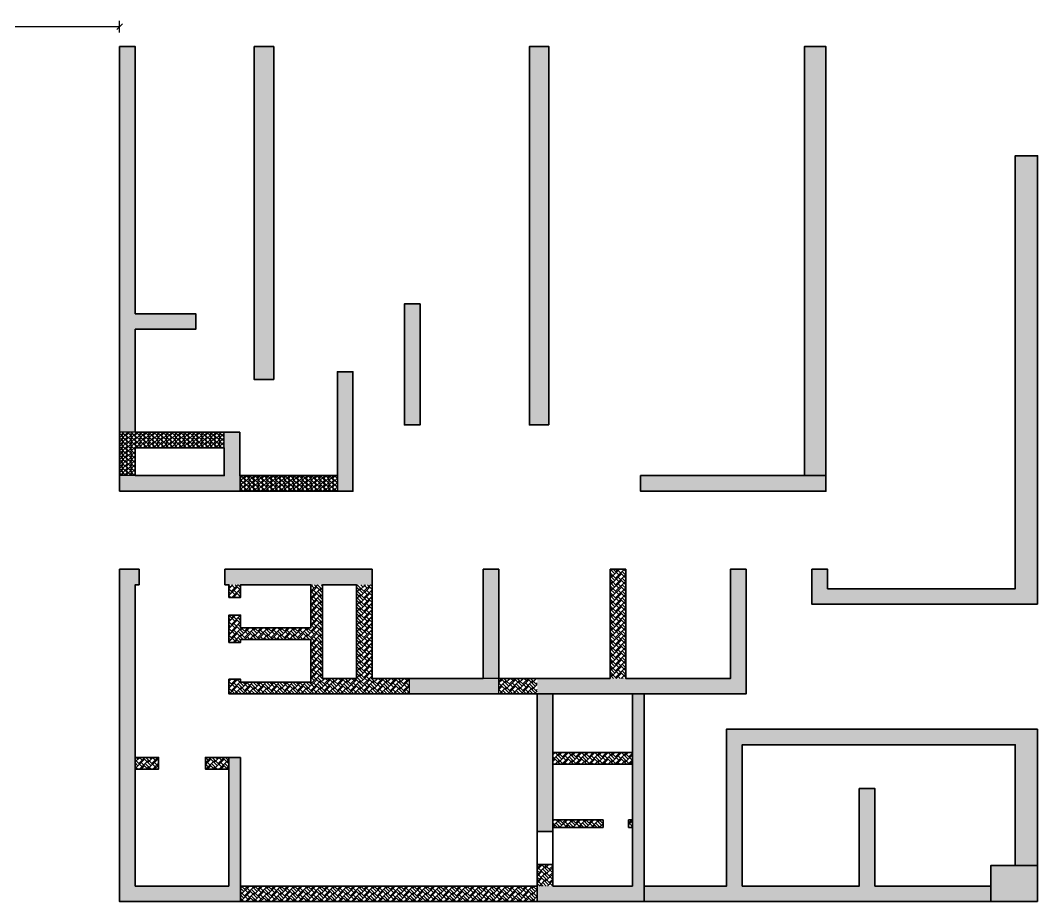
# Model space of a CAD drawing. Header units: millimetres. Extents: x 106 to 347755, y -33 to 65132.
# Drawn here: x 321687 to 347755, y 5357 to 27955 of the extents above; entities that cross this region are included whole.
import ezdxf

# ---------------------------------------------------------------- set-up
doc = ezdxf.new("R2010")
doc.units = ezdxf.units.MM
doc.layers.add('changes', color=7, linetype='Continuous')
doc.layers.add('S-COL HATCH', color=9, linetype='Continuous', lineweight=0)
doc.layers.add('S-COLS', color=5, linetype='Continuous', lineweight=35)
doc.styles.add('SOBHA', font='swisscl.ttf')
doc.dimstyles.new('S-100', dxfattribs={"dimscale": 100, "dimtxt": 2.5, "dimasz": 1.5, "dimexe": 1.5, "dimexo": 1.5, "dimgap": 0.1, "dimtad": 0, "dimdec": 0, "dimrnd": 0.0005, "dimzin": 0, "dimdsep": 46, "dimtxsty": 'SOBHA', "dimblk": 'OBLIQUE', "dimcen": 0.09, "dimclrd": 8, "dimclre": 8, "dimclrt": 6, "dimadec": 0, "dimazin": 0, "dimtfac": 1, "dimtdec": 0, "dimtofl": 0, "dimtmove": 0, "dimatfit": 3, "dimfxl": 1.5, "dimfxlon": 1, "dimtolj": 1, "dimtzin": 0, "dimlwd": -1, "dimlwe": -1, "dimarcsym": 0})
pattern_1 = [(45, (-31499941.5, 20740166.94), (0, 169.7056275), [360, -120]), (135, (-31499856.64, 20740251.79), (1e-14, 169.7056275), [360, -120])]
pattern_2 = [(45, (-31966103.18, 21022167.41), (0, 113.13708499), [240, -80]), (135, (-31966046.61, 21022223.98), (9e-15, 113.13708499), [240, -80])]
pattern_3 = [(45, (-31794446.85, 20735559.75), (0, 169.7056275), [360, -120]), (135, (-31794362, 20735644.6), (1e-14, 169.7056275), [360, -120])]
pattern_4 = [(45, (-31794446.85, 20683630.75), (0, 169.7056275), [360, -120]), (135, (-31794362, 20683715.6), (1e-14, 169.7056275), [360, -120])]
pattern_5 = [(45, (-31794446.854, 20735559.75), (0, 113.13708499), [240, -80]), (135, (-31794390.286, 20735616.32), (9e-15, 113.13708499), [240, -80])]

# ---------------------------------------------------------------- blocks, each defined once
blk = doc.blocks.new('_OBLIQUE')
at = {"color": 0, "linetype": 'ByBlock'}
blk.add_line((-0.5, -0.5), (0.5, 0.5), dxfattribs=at)
blk = doc.blocks.new('*D17')
at = {"layer": 'changes', "color": 8, "transparency": 16777216}
for p, q in [((318030, 27641), (318030, 27941)), ((324230, 27641), (324230, 27941)), ((318030, 27791), (320823, 27791)), ((324230, 27791), (321438, 27791))]:
    blk.add_line(p, q, dxfattribs=at)
at = {"layer": 'changes', "color": 8, "transparency": 16777216, "xscale": 150, "yscale": 150, "zscale": 150, "rotation": 180}
blk.add_blockref('_OBLIQUE', (318030, 27791), dxfattribs=at)
at = {"layer": 'changes', "color": 8, "transparency": 16777216, "xscale": 150, "yscale": 150, "zscale": 150}
blk.add_blockref('_OBLIQUE', (324230, 27791), dxfattribs=at)
at = {"layer": 'changes', "color": 6, "transparency": 16777216, "insert": (321130, 27791), "char_height": 250, "attachment_point": 5, "style": 'SOBHA'}
blk.add_mtext('\\A1;6200', dxfattribs=at)
blk = doc.blocks.new('A$C0921b736')
at = {"layer": 'S-COL HATCH', "transparency": 33554687}
h = blk.add_hatch(color=256, dxfattribs=at)
h.dxf.hatch_style = 1
h.paths.add_polyline_path([(5425, 11675), (5425, 11275), (10175, 11275), (10175, 11675)])
h.paths.add_polyline_path([(5425, 11675), (5975, 11675), (5975, 22675), (5425, 22675)])
h = blk.add_hatch(color=256, dxfattribs=at)
h.dxf.hatch_style = 1
h.paths.add_polyline_path([(12525, 12975), (13025, 12975), (13025, 22675), (12525, 22675)])
h = blk.add_hatch(color=256, dxfattribs=at)
h.dxf.hatch_style = 1
h.paths.add_polyline_path([(19575, 14135), (20075, 14135), (20075, 22675), (19575, 22675)])
h = blk.add_hatch(color=256, dxfattribs=at)
h.dxf.hatch_style = 1
h.paths.add_polyline_path([(23525, 22675), (23125, 22675), (23125, 15825), (21575, 15825), (21575, 15425), (23125, 15425), (23125, 12785), (23525, 12785)])
h = blk.add_hatch(color=256, dxfattribs=at)
h.dxf.hatch_style = 1
h.paths.add_polyline_path([(29725, 12785), (30125, 12785), (30125, 15425), (31675, 15425), (31675, 15825), (30125, 15825), (30125, 22675), (29725, 22675)])
h = blk.add_hatch(color=256, dxfattribs=at)
h.dxf.hatch_style = 1
h.paths.add_polyline_path([(33675, 14135), (33175, 14135), (33175, 22675), (33675, 22675)])
h = blk.add_hatch(color=256, dxfattribs=at)
h.dxf.hatch_style = 1
h.paths.add_polyline_path([(40725, 12975), (40225, 12975), (40225, 22675), (40725, 22675)])
h = blk.add_hatch(color=256, dxfattribs=at)
h.dxf.hatch_style = 1
h.paths.add_polyline_path([(43075, 11675), (43075, 11275), (47825, 11275), (47825, 11675)])
h.paths.add_polyline_path([(47825, 22675), (47275, 22675), (47275, 11675), (47825, 11675)])
h = blk.add_hatch(color=256, dxfattribs=at)
h.dxf.hatch_style = 1
h.paths.add_polyline_path([(5785, 8375), (5785, 9275), (5385, 9275), (5385, 8775), (575, 8775), (575, 19875), (0, 19879), (0, 8375)])
h = blk.add_hatch(color=256, dxfattribs=at)
h.dxf.hatch_style = 1
h.paths.add_polyline_path([(53250, 8375), (53250, 19875), (52675, 19875), (52675, 8775), (47865, 8775), (47865, 9275), (47465, 9275), (47465, 8375)])
h = blk.add_hatch(color=256, dxfattribs=at)
h.dxf.hatch_style = 1
h.paths.add_polyline_path([(15825, 12975), (16225, 12975), (16225, 16075), (15825, 16075)])
h = blk.add_hatch(color=256, dxfattribs=at)
h.dxf.hatch_style = 1
h.paths.add_polyline_path([(37425, 16075), (37025, 16075), (37025, 12975), (37425, 12975)])
h = blk.add_hatch(color=256, dxfattribs=at)
h.dxf.hatch_style = 1
h.paths.add_polyline_path([(17945, 14335), (17545, 14335), (17545, 11275), (17945, 11275), (17945, 11675)])
h = blk.add_hatch(color=256, dxfattribs=at)
h.dxf.hatch_style = 1
h.paths.add_polyline_path([(35305, 11675), (35305, 11275), (35705, 11275), (35705, 14335), (35305, 14335)])
h = blk.add_hatch(color=256, dxfattribs=at)
h.dxf.hatch_style = 1
h.paths.add_polyline_path([(23525, 11275), (23525, 11675), (23125, 11675), (20845, 11675), (20845, 12385), (20845, 12785), (20445, 12785), (20445, 11675), (20445, 11275)])
at = {"layer": 'S-COL HATCH'}
h = blk.add_hatch(dxfattribs=at)
h.set_pattern_fill('AR-HBONE', color=256, scale=20)
h.set_pattern_definition(pattern_5)
h.paths.add_polyline_path([(23125, 12385), (23125, 11692), (23125, 11692), (23125, 11675), (23525, 11675), (23525, 12785), (20845, 12785), (20845, 12485), (20845, 12385)])
at = {"layer": 'S-COL HATCH', "transparency": 33554687}
h = blk.add_hatch(color=256, dxfattribs=at)
h.dxf.hatch_style = 1
h.paths.add_polyline_path([(32805, 11275), (32805, 11675), (32805, 12785), (32405, 12785), (32405, 12385), (32405, 11675), (30125, 11675), (29725, 11675), (29725, 11275)])
at = {"layer": 'S-COL HATCH'}
h = blk.add_hatch(dxfattribs=at)
h.set_pattern_fill('AR-HBONE', color=256, scale=20)
h.set_pattern_definition(pattern_5)
h.paths.add_polyline_path([(30125, 12385), (30125, 11692), (30125, 11692), (30125, 11675), (29725, 11675), (29725, 12785), (32405, 12785), (32405, 12485), (32405, 12385)])
h = blk.add_hatch(dxfattribs=at)
h.set_pattern_fill('AR-HBONE', color=256, scale=20)
h.set_pattern_definition(pattern_2)
h.paths.add_polyline_path([(20445, 11275), (20445, 11675), (17945, 11675), (17945, 11275)])
h = blk.add_hatch(dxfattribs=at)
h.set_pattern_fill('AR-HBONE', color=256, scale=20)
h.set_pattern_definition(pattern_2)
h.paths.add_polyline_path([(35305, 11275), (35305, 11675), (32805, 11675), (32805, 11275)])
at = {"layer": 'S-COL HATCH', "transparency": 33554687}
h = blk.add_hatch(color=256, dxfattribs=at)
h.dxf.hatch_style = 1
h.paths.add_polyline_path([(12825, 6075), (12825, 6475), (7871, 6475), (7871, 9275), (7471, 9275), (7471, 6075)])
at = {"layer": 'S-COL HATCH'}
h = blk.add_hatch(dxfattribs=at)
h.set_pattern_fill('AR-HBONE', color=256, scale=30)
h.set_pattern_definition(pattern_3)
h.paths.add_polyline_path([(10555, 6475), (10955, 6475), (10955, 9275), (10555, 9275)])
at = {"layer": 'S-COL HATCH', "transparency": 33554687}
h = blk.add_hatch(color=256, dxfattribs=at)
h.dxf.hatch_style = 1
h.paths.add_polyline_path([(13805, 9275), (14205, 9275), (14205, 6475), (13805, 6475)])
h = blk.add_hatch(color=256, dxfattribs=at)
h.dxf.hatch_style = 1
h.paths.add_polyline_path([(17055, 9275), (20825, 9275), (20825, 8875), (17055, 8875)])
h = blk.add_hatch(color=256, dxfattribs=at)
h.dxf.hatch_style = 1
h.paths.add_polyline_path([(20725, 4450), (20425, 4450), (20425, 1150), (20425, 750), (23125, 750), (23525, 750), (23525, 1150), (23525, 1150), (23525, 9275), (23025, 9275), (23025, 8875), (23125, 8875), (23125, 1150), (23125, 1150), (20725, 1150), (20725, 1150)])
h = blk.add_hatch(color=256, dxfattribs=at)
h.dxf.hatch_style = 1
h.paths.add_polyline_path([(32525, 4450), (32825, 4450), (32825, 1150), (32825, 750), (30125, 750), (29725, 750), (29725, 1150), (29725, 1150), (29725, 9275), (30225, 9275), (30225, 8875), (30125, 8875), (30125, 1150), (30125, 1150), (32525, 1150), (32525, 1150)])
h = blk.add_hatch(color=256, dxfattribs=at)
h.dxf.hatch_style = 1
h.paths.add_polyline_path([(36195, 9275), (32425, 9275), (32425, 8875), (36195, 8875)])
h = blk.add_hatch(color=256, dxfattribs=at)
h.dxf.hatch_style = 1
h.paths.add_polyline_path([(39445, 9275), (39045, 9275), (39045, 6475), (39445, 6475)])
h = blk.add_hatch(color=256, dxfattribs=at)
h.dxf.hatch_style = 1
h.paths.add_polyline_path([(40425, 6075), (40425, 6475), (45379, 6475), (45379, 9275), (45779, 9275), (45779, 6075)])
at = {"layer": 'S-COL HATCH'}
h = blk.add_hatch(dxfattribs=at)
h.set_pattern_fill('AR-HBONE', color=256, scale=30)
h.set_pattern_definition(pattern_3)
h.paths.add_polyline_path([(42695, 6475), (42295, 6475), (42295, 9275), (42695, 9275)])
h = blk.add_hatch(dxfattribs=at)
h.set_pattern_fill('AR-HBONE', color=256, scale=30)
h.set_pattern_definition(pattern_3)
h.paths.add_polyline_path([(18325, 8875), (18625, 8875), (18625, 7775), (20425, 7775), (20425, 8100), (20725, 8100), (20725, 7398), (20425, 7398), (20425, 7475), (18625, 7475), (18625, 6375), (20425, 6375), (20425, 6453), (20725, 6453), (20725, 6075), (16105, 6075), (16105, 6475), (18325, 6475)])
h = blk.add_hatch(dxfattribs=at)
h.set_pattern_fill('AR-HBONE', color=256, scale=30)
h.set_pattern_definition(pattern_3)
h.paths.add_polyline_path([(17055, 6475), (17455, 6475), (17455, 8875), (17055, 8875)])
h = blk.add_hatch(dxfattribs=at)
h.set_pattern_fill('AR-HBONE', color=256, scale=30)
h.set_pattern_definition(pattern_3)
h.paths.add_polyline_path([(20425, 8875), (20725, 8875), (20725, 8550), (20425, 8550)])
h = blk.add_hatch(dxfattribs=at)
h.set_pattern_fill('AR-HBONE', color=256, scale=30)
h.set_pattern_definition(pattern_3)
h.paths.add_polyline_path([(34925, 8875), (34625, 8875), (34625, 7775), (32825, 7775), (32825, 8100), (32525, 8100), (32525, 7398), (32825, 7398), (32825, 7475), (34625, 7475), (34625, 6375), (32825, 6375), (32825, 6453), (32525, 6453), (32525, 6075), (37145, 6075), (37145, 6475), (34925, 6475)])
h = blk.add_hatch(dxfattribs=at)
h.set_pattern_fill('AR-HBONE', color=256, scale=30)
h.set_pattern_definition(pattern_3)
h.paths.add_polyline_path([(32825, 8875), (32525, 8875), (32525, 8550), (32825, 8550)])
h = blk.add_hatch(dxfattribs=at)
h.set_pattern_fill('AR-HBONE', color=256, scale=30)
h.set_pattern_definition(pattern_3)
h.paths.add_polyline_path([(36195, 6475), (35795, 6475), (35795, 8875), (36195, 8875)])
h = blk.add_hatch(dxfattribs=at)
h.set_pattern_fill('AR-HBONE', color=256, scale=30)
h.set_pattern_definition(pattern_3)
h.paths.add_polyline_path([(13805, 6475), (12825, 6475), (12825, 6075), (13805, 6075)])
at = {"layer": 'S-COL HATCH', "transparency": 33554687}
h = blk.add_hatch(color=256, dxfattribs=at)
h.dxf.hatch_style = 1
h.paths.add_polyline_path([(13805, 6475), (16105, 6475), (16105, 6075), (13805, 6075)])
h = blk.add_hatch(color=256, dxfattribs=at)
h.dxf.hatch_style = 1
h.paths.add_polyline_path([(39445, 6475), (37145, 6475), (37145, 6075), (39445, 6075)])
at = {"layer": 'S-COL HATCH'}
h = blk.add_hatch(dxfattribs=at)
h.set_pattern_fill('AR-HBONE', color=256, scale=30)
h.set_pattern_definition(pattern_3)
h.paths.add_polyline_path([(39445, 6475), (40425, 6475), (40425, 6075), (39445, 6075)])
at = {"layer": 'S-COL HATCH', "transparency": 33554687}
h = blk.add_hatch(color=256, dxfattribs=at)
h.dxf.hatch_style = 1
h.paths.add_polyline_path([(10385, 6075), (10085, 6075), (10085, 750), (10385, 750), (12825, 750), (12825, 1150), (10385, 1150), (10385, 2850), (10385, 2850), (10385, 2850)])
h = blk.add_hatch(color=256, dxfattribs=at)
h.dxf.hatch_style = 1
h.paths.add_polyline_path([(12825, 6075), (12425, 6075), (12425, 6075), (12425, 4575), (12425, 4575), (12425, 4275), (12425, 2550), (12825, 2550)])
h = blk.add_hatch(color=256, dxfattribs=at)
h.dxf.hatch_style = 1
h.paths.add_polyline_path([(40425, 6075), (40825, 6075), (40825, 6075), (40825, 4575), (40825, 4575), (40825, 4275), (40825, 2550), (40425, 2550)])
h = blk.add_hatch(color=256, dxfattribs=at)
h.dxf.hatch_style = 1
h.paths.add_polyline_path([(42865, 6075), (43165, 6075), (43165, 750), (42865, 750), (40425, 750), (40425, 1150), (42865, 1150), (42865, 2850), (42865, 2850), (42865, 2850)])
h = blk.add_hatch(color=256, dxfattribs=at)
h.dxf.hatch_style = 1
h.paths.add_polyline_path([(7571, 4775), (7571, 1150), (4571, 1150), (4571, 3648), (4171, 3648), (4171, 1150), (1200, 1150), (1200, 750), (10085, 750), (10085, 1150), (7971, 1150), (7971, 5175), (0, 5175), (0, 1675), (575, 1675), (575, 4775)])
h = blk.add_hatch(color=256, dxfattribs=at)
h.dxf.hatch_style = 1
h.paths.add_polyline_path([(52675, 4775), (52675, 1675), (53250, 1675), (53250, 5175), (45279, 5175), (45279, 1150), (43165, 1150), (43165, 750), (52050, 750), (52050, 1150), (49079, 1150), (49079, 3648), (48679, 3648), (48679, 1150), (45679, 1150), (45679, 4775)])
at = {"layer": 'S-COL HATCH'}
h = blk.add_hatch(dxfattribs=at)
h.set_pattern_fill('AR-HBONE', color=256, scale=30)
h.set_pattern_definition(pattern_3)
h.paths.add_polyline_path([(12425, 4575), (10385, 4575), (10385, 4275), (12425, 4275)])
h = blk.add_hatch(dxfattribs=at)
h.set_pattern_fill('AR-HBONE', color=256, scale=30)
h.set_pattern_definition(pattern_4)
h.paths.add_polyline_path([(21325, 4150), (21325, 4450), (20725, 4450), (20725, 4150)])
h.paths.add_polyline_path([(23125, 4150), (23125, 4450), (22525, 4450), (22525, 4150)])
h = blk.add_hatch(dxfattribs=at)
h.set_pattern_fill('AR-HBONE', color=256, scale=30)
h.set_pattern_definition(pattern_4)
h.paths.add_polyline_path([(32525, 4150), (32525, 4450), (31925, 4450), (31925, 4150)])
h.paths.add_polyline_path([(30725, 4150), (30725, 4450), (30125, 4450), (30125, 4150)])
h = blk.add_hatch(dxfattribs=at)
h.set_pattern_fill('AR-HBONE', color=256, scale=30)
h.set_pattern_definition(pattern_3)
h.paths.add_polyline_path([(40825, 4275), (42865, 4275), (42865, 4575), (40825, 4575)])
h = blk.add_hatch(dxfattribs=at)
h.set_pattern_fill('AR-HBONE', color=256, scale=30)
h.set_pattern_definition(pattern_3)
h.paths.add_polyline_path([(10485, 2850), (10385, 2850), (10385, 2650), (10485, 2650)])
h = blk.add_hatch(dxfattribs=at)
h.set_pattern_fill('AR-HBONE', color=256, scale=30)
h.set_pattern_definition(pattern_3)
h.paths.add_polyline_path([(11135, 2850), (11135, 2650), (12425, 2650), (12425, 2850)])
h = blk.add_hatch(dxfattribs=at)
h.set_pattern_fill('AR-HBONE', color=256, scale=30)
h.set_pattern_definition(pattern_3)
h.paths.add_polyline_path([(42115, 2850), (42115, 2650), (40825, 2650), (40825, 2850)])
h = blk.add_hatch(dxfattribs=at)
h.set_pattern_fill('AR-HBONE', color=256, scale=30)
h.set_pattern_definition(pattern_3)
h.paths.add_polyline_path([(42765, 2850), (42865, 2850), (42865, 2650), (42765, 2650)])
at = {"layer": 'S-COL HATCH', "transparency": 33554687}
h = blk.add_hatch(color=256, dxfattribs=at)
h.dxf.hatch_style = 1
h.paths.add_polyline_path([(0, 1675), (0, 750), (1200, 750), (1200, 1675)])
at = {"layer": 'S-COL HATCH'}
h = blk.add_hatch(dxfattribs=at)
h.set_pattern_fill('AR-HBONE', color=256, scale=30)
h.set_pattern_definition(pattern_3)
h.paths.add_polyline_path([(12825, 1700), (12425, 1700), (12425, 1150), (12825, 1150)])
h = blk.add_hatch(dxfattribs=at)
h.set_pattern_fill('AR-HBONE', color=256, scale=30)
h.set_pattern_definition(pattern_3)
h.paths.add_polyline_path([(40425, 1700), (40825, 1700), (40825, 1150), (40425, 1150)])
at = {"layer": 'S-COL HATCH', "transparency": 33554687}
h = blk.add_hatch(color=256, dxfattribs=at)
h.dxf.hatch_style = 1
h.paths.add_polyline_path([(53250, 1675), (53250, 750), (52050, 750), (52050, 1675)])
at = {"layer": 'S-COL HATCH'}
h = blk.add_hatch(dxfattribs=at)
h.set_pattern_fill('AR-HBONE', color=256, scale=30)
h.set_pattern_definition(pattern_3)
h.paths.add_polyline_path([(12825, 1150), (20425, 1150), (20425, 750), (12825, 750)])
h = blk.add_hatch(dxfattribs=at)
h.set_pattern_fill('AR-HBONE', color=256, scale=30)
h.set_pattern_definition(pattern_3)
h.paths.add_polyline_path([(40425, 1150), (32825, 1150), (32825, 750), (40425, 750)])
at = {"layer": 'changes'}
for p, q in [((20845, 12385), (20845, 12785)), ((23125, 12785), (23525, 12785)), ((30125, 12785), (29725, 12785)), ((32405, 12385), (32405, 12785)), ((17945, 11675), (17945, 11275)), ((20445, 11675), (20445, 11275)), ((23125, 11675), (23525, 11675)), ((30125, 11675), (29725, 11675)), ((32805, 11675), (32805, 11275)), ((35305, 11675), (35305, 11275))]:
    blk.add_line(p, q, dxfattribs=at)
for points in [[(13805, 6475), (16105, 6475), (16105, 6075), (13805, 6075)], [(39445, 6475), (37145, 6475), (37145, 6075), (39445, 6075)]]:
    blk.add_lwpolyline(points, close=True, dxfattribs=at)
at = {"layer": 'S-COLS'}
for p, q in [((20425, 4450), (20425, 1150)), ((20725, 4450), (20725, 1150)), ((32525, 4450), (32525, 1150)), ((32825, 4450), (32825, 1150)), ((12425, 2550), (12825, 2550)), ((40825, 2550), (40425, 2550)), ((12425, 1700), (12825, 1700)), ((40825, 1700), (40425, 1700)), ((20425, 1150), (20425, 750)), ((32825, 1150), (32825, 750))]:
    blk.add_line(p, q, dxfattribs=at)
for points in [[(5425, 11675), (5425, 22675), (5975, 22675), (5975, 11675), (5425, 11675)], [(23525, 11275), (23525, 22675), (23125, 22675), (23125, 15825), (21575, 15825), (21575, 15425), (23125, 15425), (23125, 12785), (20445, 12785), (20445, 11675), (17945, 11675), (17945, 14335), (17545, 14335), (17545, 11275), (23525, 11275)], [(29725, 11275), (29725, 22675), (30125, 22675), (30125, 15825), (31675, 15825), (31675, 15425), (30125, 15425), (30125, 12785), (32805, 12785), (32805, 11675), (35305, 11675), (35305, 14335), (35705, 14335), (35705, 11275), (29725, 11275)], [(47825, 11675), (47825, 22675), (47275, 22675), (47275, 11675), (47825, 11675)], [(17055, 9275), (20825, 9275), (20825, 8875), (20725, 8875), (20725, 8550), (20425, 8550), (20425, 8875), (19525, 8875), (18625, 8875), (18625, 7775), (20425, 7775), (20425, 8100), (20725, 8100), (20725, 7398), (20425, 7398), (20425, 7475), (18625, 7475), (18625, 6375), (19525, 6375), (20425, 6375), (20425, 6453), (20725, 6453), (20725, 6075), (18625, 6075), (18625, 6075), (7471, 6075), (7471, 9275), (7871, 9275), (7871, 6475), (10555, 6475), (10555, 9275)], [(10555, 9275), (10955, 9275)], [(10955, 9275), (10955, 6475), (13805, 6475), (13805, 9275)], [(13805, 9275), (14205, 9275)], [(14205, 9275), (14205, 6475), (17055, 6475), (17055, 9275)], [(23525, 1150), (23525, 9275), (23025, 9275), (23025, 8875), (23125, 8875), (23125, 1150), (20725, 1150)], [(29725, 1150), (29725, 9275), (30225, 9275), (30225, 8875), (30125, 8875), (30125, 1150), (32525, 1150)], [(36195, 9275), (32425, 9275), (32425, 8875), (32525, 8875), (32525, 8550), (32825, 8550), (32825, 8875), (33725, 8875), (34625, 8875), (34625, 7775), (32825, 7775), (32825, 8100), (32525, 8100), (32525, 7398), (32825, 7398), (32825, 7475), (34625, 7475), (34625, 6375), (33725, 6375), (32825, 6375), (32825, 6453), (32525, 6453), (32525, 6075), (34625, 6075), (34625, 6075), (45779, 6075), (45779, 9275), (45379, 9275), (45379, 6475), (42695, 6475), (42695, 9275)], [(39045, 9275), (39045, 6475), (36195, 6475), (36195, 9275)], [(39445, 9275), (39045, 9275)], [(42295, 9275), (42295, 6475), (39445, 6475), (39445, 9275)], [(42695, 9275), (42295, 9275)], [(10085, 6075), (10085, 750), (10385, 750)], [(10385, 1150), (10385, 6075)], [(12425, 6075), (12425, 1150)], [(12425, 750), (12825, 750), (12825, 6075)], [(40825, 750), (40425, 750), (40425, 6075)], [(40825, 6075), (40825, 1150)], [(43165, 6075), (43165, 750), (42865, 750)], [(42865, 1150), (42865, 6075)], [(0, 5175), (0, 1675), (575, 1675), (575, 4775), (7571, 4775), (7571, 1150), (4571, 1150), (4571, 3648), (4171, 3648), (4171, 1150), (1200, 1150), (1200, 750), (10085, 750)], [(10085, 1150), (7971, 1150), (7971, 5175), (25, 5175)], [(43165, 1150), (45279, 1150), (45279, 5175), (53250, 5175)], [(53250, 5175), (53250, 1675), (52675, 1675), (52675, 4775), (45679, 4775), (45679, 1150), (48679, 1150), (48679, 3648), (49079, 3648), (49079, 1150), (52050, 1150), (52050, 750), (43165, 750)], [(20725, 4150), (21325, 4150), (21325, 4450), (20425, 4450)], [(23125, 4150), (22525, 4150), (22525, 4450), (23125, 4450)], [(30125, 4150), (30725, 4150), (30725, 4450), (30125, 4450)], [(32525, 4150), (31925, 4150), (31925, 4450), (32825, 4450)], [(10485, 2850), (10385, 2850)], [(10385, 2650), (10485, 2650)], [(10485, 2650), (10485, 2850)], [(11135, 2850), (11135, 2650)], [(12425, 2850), (11135, 2850)], [(11135, 2650), (12425, 2650)], [(40825, 2850), (42115, 2850)], [(42115, 2650), (40825, 2650)], [(42115, 2850), (42115, 2650)], [(42765, 2650), (42765, 2850)], [(42765, 2850), (42865, 2850)], [(42865, 2650), (42765, 2650)], [(12425, 1150), (10385, 1150)], [(20425, 1150), (12825, 1150), (12825, 750), (23125, 750)], [(23125, 750), (23125, 750), (23525, 750), (23525, 1150)], [(30125, 750), (30125, 750), (29725, 750), (29725, 1150)], [(32825, 1150), (40425, 1150), (40425, 750), (30125, 750)], [(40825, 1150), (42865, 1150)], [(10385, 750), (12425, 750)], [(42865, 750), (40825, 750)]]:
    blk.add_lwpolyline(points, dxfattribs=at)
at = {"layer": 'S-COLS', "elevation": 0}
for points in [[(12525, 12975), (13025, 12975), (13025, 22675), (12525, 22675)], [(40725, 12975), (40225, 12975), (40225, 22675), (40725, 22675)], [(15825, 16075), (16225, 16075), (16225, 12975), (15825, 12975)], [(37425, 16075), (37025, 16075), (37025, 12975), (37425, 12975)], [(10175, 11675), (5425, 11675), (5425, 11275), (10175, 11275)], [(43075, 11675), (47825, 11675), (47825, 11275), (43075, 11275)], [(0, 750), (1200, 750), (1200, 1675), (0, 1675)], [(53250, 750), (52050, 750), (52050, 1675), (53250, 1675)]]:
    blk.add_lwpolyline(points, close=True, dxfattribs=at)
at = {"layer": 'S-COLS'}
for points in [[(19575, 14135), (20075, 14135), (20075, 22675), (19575, 22675)], [(33675, 14135), (33175, 14135), (33175, 22675), (33675, 22675)], [(0, 8379), (5785, 8375), (5785, 9275), (5385, 9275), (5385, 8775), (575, 8775), (575, 19875), (0, 19879)], [(53250, 8375), (47465, 8375), (47465, 9275), (47865, 9275), (47865, 8775), (52675, 8775), (52675, 19875), (53250, 19875)], [(23125, 12385), (20845, 12385), (20845, 11675), (23125, 11675)], [(30125, 12385), (32405, 12385), (32405, 11675), (30125, 11675)], [(17455, 6475), (18325, 6475), (18325, 8875), (17455, 8875)], [(35795, 6475), (34925, 6475), (34925, 8875), (35795, 8875)], [(12425, 4575), (10385, 4575), (10385, 4275), (12425, 4275)], [(40825, 4575), (42865, 4575), (42865, 4275), (40825, 4275)]]:
    blk.add_lwpolyline(points, close=True, dxfattribs=at)

msp = doc.modelspace()

# ---------------------------------------------------------------- hatches: boundary and pattern name
at = {"layer": 'S-COL HATCH', "true_color": 0xed1f24, "transparency": 33554687}
h = msp.add_hatch(color=240, dxfattribs=at)
h.dxf.hatch_style = 1
h.paths.add_polyline_path([(324230.4, 17392.4), (324630.4, 17392.4), (324630.4, 20032.4), (326180.4, 20032.4), (326180.4, 20432.4), (324630.4, 20432.4), (324630.4, 27282.4), (324230.4, 27282.4)])
h = msp.add_hatch(color=240, dxfattribs=at)
h.dxf.hatch_style = 1
h.paths.add_polyline_path([(328180.4, 18742.4), (327680.4, 18742.4), (327680.4, 27282.4), (328180.4, 27282.4)])
h = msp.add_hatch(color=240, dxfattribs=at)
h.dxf.hatch_style = 1
h.paths.add_polyline_path([(335230.4, 17582.4), (334730.4, 17582.4), (334730.4, 27282.4), (335230.4, 27282.4)])
h = msp.add_hatch(color=240, dxfattribs=at)
h.dxf.hatch_style = 1
h.paths.add_polyline_path([(337580.4, 16282.4), (337580.4, 15882.4), (342330.4, 15882.4), (342330.4, 16282.4)])
h.paths.add_polyline_path([(342330.4, 27282.4), (341780.4, 27282.4), (341780.4, 16282.4), (342330.4, 16282.4)])
h = msp.add_hatch(color=240, dxfattribs=at)
h.dxf.hatch_style = 1
h.paths.add_polyline_path([(347755.4, 12982.4), (347755.4, 24482.4), (347180.4, 24482.4), (347180.4, 13382.4), (342370.4, 13382.4), (342370.4, 13882.4), (341970.3, 13882.4), (341970.3, 12982.4)])
h = msp.add_hatch(color=240, dxfattribs=at)
h.dxf.hatch_style = 1
h.paths.add_polyline_path([(331930.4, 20682.4), (331530.4, 20682.4), (331530.4, 17582.4), (331930.4, 17582.4)])
h = msp.add_hatch(color=240, dxfattribs=at)
h.dxf.hatch_style = 1
h.paths.add_polyline_path([(329810.4, 16282.4), (329810.4, 15882.4), (330210.4, 15882.4), (330210.4, 18942.4), (329810.4, 18942.4)])
h = msp.add_hatch(color=240, dxfattribs=at)
h.dxf.hatch_style = 1
h.paths.add_polyline_path([(327310.4, 15882.4), (327310.4, 16282.4), (327310.4, 17392.4), (326910.4, 17392.4), (326910.4, 16992.4), (326910.4, 16282.4), (324630.4, 16282.4), (324230.4, 16282.4), (324230.4, 15882.4)])
at = {"layer": 'S-COL HATCH', "true_color": 0xed1f24}
h = msp.add_hatch(dxfattribs=at)
h.set_pattern_fill('AR-HBONE', color=240, scale=20)
h.set_pattern_definition([(45, (-31499941.5, 20740166.936), (0, 113.13708499), [240, -80]), (135, (-31499884.93, 20740223.504), (9e-15, 113.13708499), [240, -80])])
h.paths.add_polyline_path([(324630.4, 16992.4), (324630.4, 16299.7), (324630.4, 16299.7), (324630.4, 16282.4), (324230.4, 16282.4), (324230.4, 17392.4), (326910.4, 17392.4), (326910.4, 17092.4), (326910.4, 16992.4)])
h = msp.add_hatch(dxfattribs=at)
h.set_pattern_fill('AR-HBONE', color=240, scale=20)
h.set_pattern_definition([(45, (-31671597.82, 21026774.596), (0, 113.13708499), [240, -80]), (135, (-31671541.255, 21026831.165), (9e-15, 113.13708499), [240, -80])])
h.paths.add_polyline_path([(329810.4, 15882.4), (329810.4, 16282.4), (327310.4, 16282.4), (327310.4, 15882.4)])
at = {"layer": 'S-COL HATCH', "true_color": 0xed1f24, "transparency": 33554687}
h = msp.add_hatch(color=240, dxfattribs=at)
h.dxf.hatch_style = 1
h.paths.add_polyline_path([(327030.4, 9057.2), (327330.4, 9057.2), (327330.4, 5757.2), (327330.4, 5357.2), (324630.4, 5357.2), (324230.4, 5357.2), (324230.4, 5757.2), (324230.4, 5757.2), (324230.4, 13882.4), (324730.4, 13882.4), (324730.4, 13482.4), (324630.4, 13482.4), (324630.4, 5757.2), (324630.4, 5757.2), (327030.3, 5757.2), (327030.4, 5757.2)])
h = msp.add_hatch(color=240, dxfattribs=at)
h.dxf.hatch_style = 1
h.paths.add_polyline_path([(330700.4, 13882.4), (326930.3, 13882.4), (326930.3, 13482.4), (330700.4, 13482.4)])
h = msp.add_hatch(color=240, dxfattribs=at)
h.dxf.hatch_style = 1
h.paths.add_polyline_path([(333950.4, 13882.4), (333550.4, 13882.4), (333550.4, 11082.4), (333950.4, 11082.4)])
h = msp.add_hatch(color=240, dxfattribs=at)
h.dxf.hatch_style = 1
h.paths.add_polyline_path([(334930.4, 10682.4), (334930.4, 11082.4), (339884.7, 11082.4), (339884.7, 13882.4), (340284.7, 13882.4), (340284.7, 10682.4)])
at = {"layer": 'S-COL HATCH', "true_color": 0xed1f24}
h = msp.add_hatch(dxfattribs=at)
h.set_pattern_fill('AR-HBONE', color=240, scale=30)
h.set_pattern_definition(pattern_1)
h.paths.add_polyline_path([(337200.4, 11082.4), (336800.4, 11082.4), (336800.4, 13882.4), (337200.4, 13882.4)])
h = msp.add_hatch(dxfattribs=at)
h.set_pattern_fill('AR-HBONE', color=240, scale=30)
h.set_pattern_definition(pattern_1)
h.paths.add_polyline_path([(329430.4, 13482.4), (329130.4, 13482.4), (329130.4, 12382.4), (327330.4, 12382.4), (327330.4, 12707.4), (327030.4, 12707.4), (327030.4, 12004.9), (327330.4, 12004.9), (327330.4, 12082.4), (329130.4, 12082.4), (329130.4, 10982.4), (327330.4, 10982.4), (327330.4, 11059.9), (327030.4, 11059.9), (327030.4, 10682.4), (331650.4, 10682.4), (331650.4, 11082.4), (329430.4, 11082.4)])
h = msp.add_hatch(dxfattribs=at)
h.set_pattern_fill('AR-HBONE', color=240, scale=30)
h.set_pattern_definition(pattern_1)
h.paths.add_polyline_path([(327330.4, 13482.4), (327030.4, 13482.4), (327030.4, 13157.4), (327330.4, 13157.4)])
h = msp.add_hatch(dxfattribs=at)
h.set_pattern_fill('AR-HBONE', color=240, scale=30)
h.set_pattern_definition(pattern_1)
h.paths.add_polyline_path([(330700.4, 11082.4), (330300.4, 11082.4), (330300.4, 13482.4), (330700.4, 13482.4)])
at = {"layer": 'S-COL HATCH', "true_color": 0xed1f24, "transparency": 33554687}
h = msp.add_hatch(color=240, dxfattribs=at)
h.dxf.hatch_style = 1
h.paths.add_polyline_path([(333950.4, 11082.4), (331650.4, 11082.4), (331650.4, 10682.4), (333950.4, 10682.4)])
at = {"layer": 'S-COL HATCH', "true_color": 0xed1f24}
h = msp.add_hatch(dxfattribs=at)
h.set_pattern_fill('AR-HBONE', color=240, scale=30)
h.set_pattern_definition(pattern_1)
h.paths.add_polyline_path([(333950.4, 11082.4), (334930.4, 11082.4), (334930.4, 10682.4), (333950.4, 10682.4)])
at = {"layer": 'S-COL HATCH', "true_color": 0xed1f24, "transparency": 33554687}
h = msp.add_hatch(color=240, dxfattribs=at)
h.dxf.hatch_style = 1
h.paths.add_polyline_path([(334930.4, 10682.4), (335330.4, 10682.4), (335330.4, 10682.4), (335330.4, 9182.4), (335330.4, 9182.4), (335330.4, 8882.4), (335330.4, 7157.4), (334930.4, 7157.4)])
h = msp.add_hatch(color=240, dxfattribs=at)
h.dxf.hatch_style = 1
h.paths.add_polyline_path([(337370.3, 10682.4), (337670.3, 10682.4), (337670.3, 5357.2), (337370.3, 5357.2), (334930.4, 5357.2), (334930.4, 5757.2), (337370.3, 5757.2), (337370.3, 7457.2), (337370.3, 7457.2), (337370.3, 7457.2)])
h = msp.add_hatch(color=240, dxfattribs=at)
h.dxf.hatch_style = 1
h.paths.add_polyline_path([(347180.4, 9382.4), (347180.4, 6282), (347755.4, 6282), (347755.4, 9782.4), (339784.7, 9782.4), (339784.7, 5757.1), (337670.3, 5757.1), (337670.3, 5357.2), (346555.4, 5357.2), (346555.4, 5757.1), (343584.7, 5757.1), (343584.7, 8255), (343184.7, 8255), (343184.7, 5757.1), (340184.7, 5757.1), (340184.7, 9382.4)])
at = {"layer": 'S-COL HATCH', "true_color": 0xed1f24}
h = msp.add_hatch(dxfattribs=at)
h.set_pattern_fill('AR-HBONE', color=240, scale=30)
h.set_pattern_definition(pattern_1)
h.paths.add_polyline_path([(335330.4, 8882.4), (337370.3, 8882.4), (337370.3, 9182.4), (335330.4, 9182.4)])
h = msp.add_hatch(dxfattribs=at)
h.set_pattern_fill('AR-HBONE', color=240, scale=30)
h.set_pattern_definition([(45, (-31499941.5, 20688237.94), (0, 169.7056275), [360, -120]), (135, (-31499856.64, 20688322.79), (1e-14, 169.7056275), [360, -120])])
h.paths.add_polyline_path([(327030.4, 8757.2), (327030.4, 9057.2), (326430.4, 9057.2), (326430.4, 8757.2)])
h.paths.add_polyline_path([(325230.4, 8757.2), (325230.4, 9057.2), (324630.4, 9057.2), (324630.4, 8757.2)])
h = msp.add_hatch(dxfattribs=at)
h.set_pattern_fill('AR-HBONE', color=240, scale=30)
h.set_pattern_definition(pattern_1)
h.paths.add_polyline_path([(336620.3, 7457.2), (336620.3, 7257.2), (335330.4, 7257.2), (335330.4, 7457.2)])
h = msp.add_hatch(dxfattribs=at)
h.set_pattern_fill('AR-HBONE', color=240, scale=30)
h.set_pattern_definition(pattern_1)
h.paths.add_polyline_path([(337270.3, 7457.2), (337370.3, 7457.2), (337370.3, 7257.2), (337270.3, 7257.2)])
h = msp.add_hatch(dxfattribs=at)
h.set_pattern_fill('AR-HBONE', color=240, scale=30)
h.set_pattern_definition(pattern_1)
h.paths.add_polyline_path([(334930.4, 6307.2), (335330.4, 6307.2), (335330.4, 5757.2), (334930.4, 5757.2)])
at = {"layer": 'S-COL HATCH', "true_color": 0xed1f24, "transparency": 33554687}
h = msp.add_hatch(color=240, dxfattribs=at)
h.dxf.hatch_style = 1
h.paths.add_polyline_path([(347755.4, 6282), (347755.4, 5357.2), (346555.4, 5357.2), (346555.4, 6282)])
at = {"layer": 'S-COL HATCH', "true_color": 0xed1f24}
h = msp.add_hatch(dxfattribs=at)
h.set_pattern_fill('AR-HBONE', color=240, scale=30)
h.set_pattern_definition(pattern_1)
h.paths.add_polyline_path([(334930.4, 5757.2), (327330.4, 5757.2), (327330.4, 5357.2), (334930.4, 5357.2)])

# ---------------------------------------------------------------- linework, layer by layer
at = {"layer": 'changes', "color": 240, "true_color": 0xed1f24}
for p, q in [((324630.4, 17392.4), (324230.4, 17392.4)), ((326910.4, 16992.4), (326910.4, 17392.4)), ((324630.4, 16282.4), (324230.4, 16282.4)), ((327310.4, 16282.4), (327310.4, 15882.4)), ((329810.4, 16282.4), (329810.4, 15882.4))]:
    msp.add_line(p, q, dxfattribs=at)
at = {"layer": 'changes', "color": 240, "true_color": 0xed1f24, "elevation": 0}
msp.add_lwpolyline([(333950.4, 11082.4), (331650.4, 11082.4), (331650.4, 10682.4), (333950.4, 10682.4)], close=True, dxfattribs=at)
at = {"layer": 'S-COLS', "color": 240, "true_color": 0xed1f24}
for p, q in [((327030.4, 9057.2), (327030.4, 5757.2)), ((327330.4, 9057.2), (327330.4, 5757.2)), ((335330.4, 7157.4), (334930.4, 7157.4)), ((335330.4, 6307.2), (334930.4, 6307.2)), ((327330.4, 5757.2), (327330.4, 5357.2))]:
    msp.add_line(p, q, dxfattribs=at)
at = {"layer": 'S-COLS', "color": 240, "true_color": 0xed1f24, "elevation": 0}
for points in [[(324230.4, 15882.4), (324230.4, 27282.4), (324630.4, 27282.4), (324630.4, 20432.4), (326180.4, 20432.4), (326180.4, 20032.4), (324630.4, 20032.4), (324630.4, 17392.4), (327310.4, 17392.4), (327310.4, 16282.4), (329810.4, 16282.4), (329810.4, 18942.4), (330210.4, 18942.4), (330210.4, 15882.4), (324230.4, 15882.4)], [(342330.4, 16282.4), (342330.4, 27282.4), (341780.4, 27282.4), (341780.4, 16282.4), (342330.4, 16282.4)], [(324230.4, 5757.2), (324230.4, 13882.4), (324730.4, 13882.4), (324730.4, 13482.4), (324630.4, 13482.4), (324630.4, 5757.2), (327030.4, 5757.2)], [(330700.4, 13882.4), (326930.3, 13882.4), (326930.3, 13482.4), (327030.4, 13482.4), (327030.4, 13157.4), (327330.4, 13157.4), (327330.4, 13482.4), (328230.4, 13482.4), (329130.4, 13482.4), (329130.4, 12382.4), (327330.4, 12382.4), (327330.4, 12707.4), (327030.4, 12707.4), (327030.4, 12004.9), (327330.4, 12004.9), (327330.4, 12082.4), (329130.4, 12082.4), (329130.4, 10982.4), (328230.4, 10982.4), (327330.4, 10982.4), (327330.4, 11059.9), (327030.4, 11059.9), (327030.4, 10682.4), (329130.4, 10682.4), (329130.4, 10682.4), (340284.7, 10682.4), (340284.7, 13882.4), (339884.7, 13882.4), (339884.7, 11082.4), (337200.4, 11082.4), (337200.4, 13882.4)], [(333550.4, 13882.4), (333550.4, 11082.4), (330700.4, 11082.4), (330700.4, 13882.4)], [(333950.4, 13882.4), (333550.4, 13882.4)], [(336800.4, 13882.4), (336800.4, 11082.4), (333950.4, 11082.4), (333950.4, 13882.4)], [(337200.4, 13882.4), (336800.4, 13882.4)], [(335330.4, 5357.2), (334930.4, 5357.2), (334930.4, 10682.4)], [(335330.4, 10682.4), (335330.4, 5757.2)], [(337670.3, 10682.4), (337670.3, 5357.2), (337370.3, 5357.2)], [(337370.3, 5757.2), (337370.3, 10682.4)], [(337670.3, 5757.1), (339784.7, 5757.1), (339784.7, 9782.4), (347755.4, 9782.4)], [(347755.4, 9782.4), (347755.4, 6282), (347180.4, 6282), (347180.4, 9382.4), (340184.7, 9382.4), (340184.7, 5757.1), (343184.7, 5757.1), (343184.7, 8255), (343584.7, 8255), (343584.7, 5757.1), (346555.4, 5757.1), (346555.4, 5357.2), (337670.3, 5357.2)], [(324630.4, 8757.2), (325230.4, 8757.2), (325230.4, 9057.2), (324630.4, 9057.2)], [(327030.4, 8757.2), (326430.4, 8757.2), (326430.4, 9057.2), (327330.4, 9057.2)], [(335330.4, 7457.2), (336620.3, 7457.2)], [(336620.3, 7457.2), (336620.3, 7257.2)], [(337270.3, 7257.2), (337270.3, 7457.2)], [(337270.3, 7457.2), (337370.3, 7457.2)], [(336620.3, 7257.2), (335330.4, 7257.2)], [(337370.3, 7257.2), (337270.3, 7257.2)], [(324630.4, 5357.2), (324630.4, 5357.2), (324230.4, 5357.2), (324230.4, 5757.2)], [(327330.4, 5757.2), (334930.4, 5757.2), (334930.4, 5357.2), (324630.4, 5357.2)], [(335330.4, 5757.2), (337370.3, 5757.2)], [(337370.3, 5357.2), (335330.4, 5357.2)]]:
    msp.add_lwpolyline(points, dxfattribs=at)
for points in [[(328180.4, 18742.4), (327680.4, 18742.4), (327680.4, 27282.4), (328180.4, 27282.4)], [(335230.4, 17582.4), (334730.4, 17582.4), (334730.4, 27282.4), (335230.4, 27282.4)], [(347755.4, 12982.4), (341970.3, 12982.4), (341970.3, 13882.4), (342370.4, 13882.4), (342370.4, 13382.4), (347180.4, 13382.4), (347180.4, 24482.4), (347755.4, 24482.4)], [(331930.4, 20682.4), (331530.4, 20682.4), (331530.4, 17582.4), (331930.4, 17582.4)], [(324630.4, 16992.4), (326910.4, 16992.4), (326910.4, 16282.4), (324630.4, 16282.4)], [(337580.4, 16282.4), (342330.4, 16282.4), (342330.4, 15882.4), (337580.4, 15882.4)], [(330300.4, 11082.4), (329430.4, 11082.4), (329430.4, 13482.4), (330300.4, 13482.4)], [(335330.4, 9182.4), (337370.3, 9182.4), (337370.3, 8882.4), (335330.4, 8882.4)]]:
    msp.add_lwpolyline(points, close=True, dxfattribs=at)
at = {"layer": 'S-COLS', "color": 240, "true_color": 0xed1f24}
msp.add_lwpolyline([(347755.4, 5357.2), (346555.4, 5357.2), (346555.4, 6282), (347755.4, 6282)], close=True, dxfattribs=at)

# ---------------------------------------------------------------- block references
at = {"layer": 'changes'}
msp.add_blockref('A$C0921b736', (294505.4, 4607.2), dxfattribs=at)

# ---------------------------------------------------------------- dimensions: what is measured, and where the dimension line sits
at = {"layer": 'changes', "color": 240, "true_color": 0xed1f24}
dim = msp.add_linear_dim(base=(324230.4, 27790.9), p1=(318030.4, 27282.4), p2=(324230.4, 27282.4), dimstyle='S-100', dxfattribs=at)
dim.commit()
dim.dimension.update_dxf_attribs({"geometry": '*D17', "text_midpoint": (321130.4, 27790.9)})

doc.saveas('drawing.dxf')
